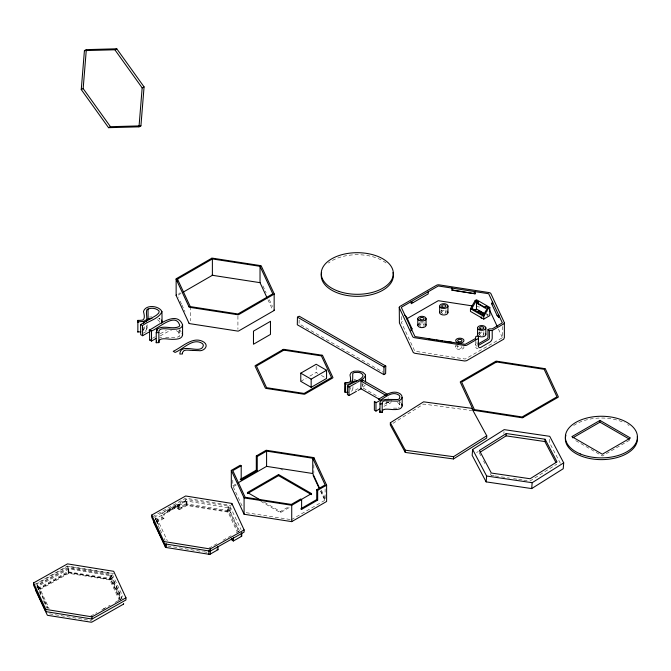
<?xml version="1.0" encoding="UTF-8"?>
<svg xmlns="http://www.w3.org/2000/svg" width="671" height="671" viewBox="0 0 671 671"><rect width="100%" height="100%" fill="white"/><g stroke="black" fill="none" stroke-linecap="round" stroke-linejoin="round"><path stroke-width="0.5" stroke-dasharray="3.35 2.52" d="M163.036 517.995L161.971 517.375L161.971 513.315L177.345 504.399L179.409 505.59L179.409 509.7L186.941 505.473L228.031 512.082L237.198 531.868M238.499 532.12L228.777 511.411L227.1 511.143L227.754 506.89L228.819 507.058L228.777 511.537L186.278 504.81L178.411 509.272L177.345 508.652L177.345 504.399M178.411 509.272L178.411 505.02L167.121 511.562L186.312 500.323L186.278 504.81M37.131 587.62L37.157 584.961L68.165 567.372L110.673 574.099L122.156 598.415M37.148 588.308L37.173 585.699L68.434 568.144L111.009 574.997L121.887 598.465M118.171 600.662L120.83 599.169L109.918 575.609L68.828 568.991L38.658 585.942L38.616 590.287L68.786 573.344L109.876 579.954L119.044 599.748M37.987 589.775L68.115 572.682L68.165 567.372M38.021 589.549L68.392 572.489L68.434 568.144M68.786 573.344L68.828 568.991M91.097 621.329L91.113 619.559M109.876 579.954L109.918 575.609M120.344 599.991L110.623 579.409L110.673 574.099M120.537 600L110.967 579.341L111.009 574.997M155.286 519.698L155.303 517.895L158.331 524.303L158.264 525.829M155.328 520.05L155.345 517.869L158.331 524.303M156.779 521.543L156.813 518.062L186.983 501.12L228.073 507.729L238.985 531.289L236.326 532.782M177.345 508.652L185.204 504.189L185.573 499.551A1.283 0.73 0.6 0 1 186.479 499.467L229.608 506.32A1.283 0.73 0.6 0 1 230.203 506.722L241.048 529.637M239.572 531.08L230.128 511.143A1.283 0.73 0.5 0 0 229.373 510.748L186.664 503.98L186.706 499.492M186.941 505.473L186.983 501.12M228.031 512.082L228.073 507.729M229.163 510.706L229.205 506.228M230.237 511.319L230.279 506.848M362.533 386.731L362.6 383.409M299.14 320.008L299.056 323.799L382.915 372.111M388.006 402.793L388.45 402.541L387.57 402.541M386.186 401.778L386.093 403.288L383.351 404.839M388.048 402.306L388.064 401.845M388.14 398.373L388.157 397.651M494.2 475.814L491.138 475.362L491.331 473.047M503.862 433.541L504.022 431.587M549.482 439.262L549.247 442.197L560.335 463.242M179.887 329.469L179.753 335.668L178.956 336.691L174.863 337.731L165.594 337.362M502.361 326.5L502.277 337.773L465.179 359.044L414.821 351.218L401.283 322.248L404.127 320.327M350.606 389.348L350.614 387.486M399.908 401.317L399.53 406.97M143.737 327.44L143.779 331.491L146.471 329.914L147.184 327.775L147.15 324.73M363.288 384.047L362.533 385.364M365.242 384.978L363.229 387.159M351.453 391.336L352.787 389.7L352.753 386.748M392.946 423.351L423.56 404.068L471.747 410.577M476.536 452.59L478.289 451.482M529.922 481.065L556.796 464.164M155.236 336.691L154.556 337.094M154.263 337.261L152.518 338.301M160.184 335.945L167.415 331.935L171.407 330.493M383.971 406.332L391.134 402.625M160.277 333.68L166.282 330.484M358.046 388.601L354.263 390.748M233.592 486.509L236.259 484.965M178.738 293.63L180.189 292.791M181.078 293.37L177.496 295.433L178.377 297.337M300.776 381.338L306.211 378.201M309.843 376.104L316.184 372.447L317.911 373.445M235.781 484.16L232.795 485.879L232.795 477.744M264.382 502.285L280.428 511.545L289.31 506.412M260.818 501.312L280.428 512.636L290.199 506.991M291.331 519.673L325.116 500.163L325.116 484.907M629.515 440.26L602.315 455.961L573.663 439.421M143.326 333.168L148.769 330.082M167.121 511.562L178.461 505.045L178.461 509.155L179.409 509.7M161.971 513.315L163.959 514.464L179.409 505.59M143.451 329.813L144.399 328.564L144.382 326.257M36.083 584.349L67.259 566.668A1.275 0.73 0.5 0 1 68.132 566.483L111.269 573.302A1.283 0.73 0.5 0 1 111.99 573.646L122.894 596.678M154.229 517.282L185.246 499.702M156.133 520.688L161.971 517.375M37.97 588.568L67.209 571.986A1.275 0.73 0.5 0 1 68.081 571.801L111.218 578.62A1.283 0.73 0.5 0 1 111.94 578.964L121.409 598.96M156.125 521.912L163.036 517.844L163.959 518.373L163.959 514.464M101.774 609.981L104.433 608.471M115.068 602.441L120.386 599.421M152.594 516.737L185.624 498.192L230.799 505.456M34.439 584.617L67.469 566.064L113.667 573.504M167.121 511.201L186.446 500.34L186.412 504.693L178.461 509.155M163.959 518.373L156.771 522.415L159.832 529.008M208.815 548.232L216.8 543.745M223.015 540.264L232.778 534.779M90.66 616.112L96.876 612.623M103.082 609.134L110.187 605.15M185.204 504.189L185.372 504.106A1.275 0.73 0.5 0 1 186.236 503.929M388.14 402.273L389.289 401.77M353.936 379.736L355.605 379.501M149.474 317.039L151.839 316.913M159.765 337.723L161.652 337.505M396.804 408.161L391.26 408.111M186.236 503.938L186.664 503.98M495.223 475.965L500.323 476.712M501.346 476.863L506.446 477.618M507.469 477.769L509.507 478.062M513.592 478.666L517.677 479.27M518.7 479.421L522.784 480.017M523.799 480.168L528.907 480.914M280.847 469.65L282.902 469.96M476.284 306.513L480.361 307.15M246.19 512.694L290.3 519.513M68.115 572.682L110.623 579.409M227.754 506.89L228.819 507.058M167.691 545.976L202.608 551.596M203.64 551.755L207.75 552.418M68.392 572.489L110.967 579.341M49.537 613.848L90.619 620.457M158.582 318.197L160.201 319.027M176.314 330.627L178.721 332.204L179.887 334.493M397.458 402.508L398.918 403.59A8.547 4.932 0 0 1 399.79 405.016L399.908 406.022M363.204 388.081L378.528 396.871M386.647 401.526L388.45 402.558M486.257 313.558L488.035 314.582M486.165 314.598L487.918 315.613L487.918 311.52M321.375 375.441L326.567 378.444M399.329 401.736L400.495 402.575M179.467 330.157L181.153 331.558M157.492 319.648L159.279 321.224L159.371 322.155L159.321 318.104M479.22 452.757L481.61 457.278M483.514 460.893L484.94 463.611M490.182 473.558L491.138 475.362M37.157 584.961L48.203 608.354M320.478 491.08L324.789 500.281M498.461 329.117L502.361 337.58M262.915 285.905L264.517 289.344M265.313 291.063L266.11 292.782M269.306 299.66L272.493 306.538M267.955 299.744L272.359 309.23M321.325 490.098L325.292 498.637M320.855 490.971L325.116 500.163M180.138 301.128L181.464 303.971M181.9 304.919L184.986 311.562M233.223 486.802L242.181 506.102M156.813 518.062L167.297 540.683M160.268 529.956L162.449 534.661M164.194 538.436L165.066 540.314M38.658 585.942L49.134 608.555M37.173 585.699L47.616 608.236M39.488 592.174L40.797 595.001M43.422 600.654L46.911 608.194M146.924 325.443L147.184 327.775M146.429 325.863L146.471 329.914M483.841 331.684L483.841 334.485M479.564 331.684L479.564 334.485M477.014 341.665L477.014 343.544A1.334 0.772 -60 0 0 477.291 344.156M475.605 341.296L475.605 345.993A5.343 3.087 -60 0 0 478.087 348.66M457.689 345.246L457.689 347.117M455.693 345.372L455.693 347.243M445.938 309.801L445.938 312.611M441.661 309.801L441.661 312.611M424.055 322.441L424.055 325.242M419.786 322.441L419.786 325.242M401.258 316.511L401.258 322.147M352.954 386.538L352.954 388.417M316.184 366.307L316.184 372.447M313.843 464.777L313.843 472.954M280.428 511.545L280.428 512.636M237.92 316.007L237.92 329.293M190.27 306.597L190.27 320.906M178.956 330.669L178.956 336.691M328.438 263.057A36.049 20.809 0 0 1 330.048 261.9M332.422 260.465A36.049 20.809 0 0 1 386.152 263.057M399.111 407.381A3.338 1.929 0 0 1 398.532 407.725M463.82 346.496A4.135 2.39 0 0 1 461.573 349.281A4.135 2.39 0 0 1 456.431 348.492A4.135 2.39 0 0 1 456.901 345.431M419.669 323.237A4.135 2.39 0 0 1 424.525 323.38M440.872 310.916A4.135 2.39 0 0 1 446.408 310.748M478.775 332.791A4.135 2.39 0 0 1 484.303 332.631M477.433 345.959A3.338 1.929 -60 0 1 475.605 344.357M461.673 346.504A2.139 1.233 0 0 1 460.893 348.182A2.139 1.233 0 0 1 457.974 347.737A2.139 1.233 0 0 1 458.754 346.051M420.851 326.307A2.139 1.233 0 0 1 419.987 324.722A2.139 1.233 0 0 1 422.655 324.085A2.139 1.233 0 0 1 423.988 325.561M423.435 326.114A2.139 1.233 0 0 1 422.99 326.307M480.637 335.55A2.139 1.233 0 0 1 480.067 333.688A2.139 1.233 0 0 1 483.338 333.688A2.139 1.233 0 0 1 482.768 335.55M442.734 313.676A2.139 1.233 0 0 1 441.862 312.082A2.139 1.233 0 0 1 444.529 311.445A2.139 1.233 0 0 1 445.863 312.929M445.309 313.474A2.139 1.233 0 0 1 444.865 313.676M573.73 425.489A36.049 20.809 0 0 1 624.5 422.847M627.645 424.558A36.049 20.809 0 0 1 629.079 425.489M386.253 403.204L387.528 402.558L386.253 403.204"/><path stroke-width="1.01" d="M153.751 522.491L165.443 547.175A1.283 0.73 0.5 0 0 166.148 547.519L209.285 554.33A1.275 0.73 0.5 0 0 210.157 554.154L217.991 549.717L217.991 546.42M241.602 536.288L233.365 540.994L233.365 537.807M481.266 318.348L481.266 316.888M365.569 381.95L365.494 374.72L362.91 372.279L358.599 371.122L354.196 371.197L351.201 372.497L350.052 374.787A14.737 8.505 0 0 0 350.036 375.181C350.665 378.243 351.646 383.141 347.486 382.495A10.786 6.232 0 0 1 346.27 382.545L345.162 382.529L345.028 392.3L347.947 392.25M33.575 582.923L33.55 585.12L45.821 611.608L92.019 619.039L125.938 599.991L125.963 597.794L113.684 571.306L67.494 563.875L33.575 582.923L45.846 609.411L45.821 611.608M92.019 619.039L92.036 616.85L125.963 597.794M151.73 515.051L151.705 517.24L163.976 543.728L210.174 551.159L244.093 532.111L244.118 529.922L231.847 503.435L185.649 495.995L151.73 515.051L164.001 541.539L163.976 543.728M153.802 522.617L153.827 519.916M165.318 547.008L165.309 544.231M166.358 547.561L166.391 543.946M208.866 554.288L208.891 550.681M210.174 551.159L210.191 548.97L244.118 529.922M210.317 554.07L210.35 550.463M231.83 504.894L231.847 503.435M241.334 536.473L241.367 532.883M241.745 532.95L241.77 535.768A1.283 0.73 0.5 0 1 241.619 536.288M161.745 323.112L162.055 321.501L161.359 320.017M151.52 341.078L151.52 331.029C158.239 328.538 176.079 311.537 179.753 325.628L178.956 326.651C172.053 329.796 163.531 324.621 157.048 329.243L156.234 332.665L156.234 342.713L158.901 342.621L158.868 341.925A12.783 7.381 0 0 1 158.952 341.069C160.268 336.834 169.553 339.828 173.99 339.291A17.463 10.082 0 0 0 174.787 339.274C178 339.123 182.135 338.603 182.579 334.888L182.579 324.781C176.574 309.834 157.811 325.838 149.625 329.939L149.625 339.987L151.52 341.078L155.823 338.553M182.579 334.888L182.185 333.101M390.354 422.764L390.329 425.003L405.284 452.439L453.479 458.947L486.71 438.012L486.735 435.773L471.772 408.337L423.586 401.828L390.354 422.764L405.309 450.199L405.284 452.439M453.479 458.947L453.504 456.708L486.735 435.773M362.642 381.036L362.659 380.08L387.352 394.238M297.454 317.157L297.295 324.756L383.854 374.619L385.615 373.672L385.783 366.072L299.216 316.209L297.454 317.157L384.013 367.02L385.783 366.072M358.138 390.388L360.839 388.794L361.023 381.103L362.659 380.08M383.854 374.619L384.013 367.02M365.569 375.357L363.632 378.343L357.484 382.277M182.579 324.839C182.151 328.555 177.991 329.075 174.787 329.235A17.463 10.082 0 0 1 173.99 329.243C169.545 329.771 160.478 326.827 158.968 330.954A12.783 7.381 0 0 0 158.868 331.818L158.901 342.621M391.31 400.948L394.917 401.09A14.737 8.505 0 0 0 395.596 401.082C400.142 402.08 404.764 397.106 400.142 393.802C392.845 389.029 384.777 395.773 378.519 399.237M402.164 397.475L402.164 405.955C401.602 409.084 398.448 409.36 395.596 409.562A14.737 8.505 0 0 1 394.917 409.57C391.176 409.947 383.2 407.607 382.244 411.046A10.786 6.232 0 0 0 382.168 411.742L382.193 412.38L379.945 412.455L380.029 402.298L381.623 400.277L386.102 399.413L397.76 399.513A3.338 1.929 0 0 0 399.53 398.499L399.79 396.536A8.547 4.932 0 0 0 398.918 395.11C391.067 389.834 382.94 399.924 375.961 402.6L375.961 411.08L374.368 410.157L374.368 401.677L374.913 401.367M402.164 405.955L401.602 403.892M379.945 412.455L380.029 410.769M81.258 89.57L84.42 50.61L86.324 49.637L116.779 48.798L144.072 86.903L140.91 125.863L139.006 126.836L108.551 127.683L81.258 89.57L83.162 88.597L86.324 49.637M139.006 126.836L142.168 87.876L114.875 49.771L84.42 50.61M472.636 449.478L472.158 455.341L486.139 481.879L531.684 488.58L563.229 468.735L563.707 462.864L549.725 436.326L504.181 429.633L472.636 449.478L486.618 476.016L486.139 481.879M480.092 452.212L506.093 435.856L506.286 433.533L545.078 439.237L556.989 461.849L530.115 478.75L491.331 473.047L479.413 450.442L506.286 433.533M531.684 488.58L532.162 482.709L563.707 462.864M555.848 462.361L544.886 441.56L545.078 439.237M140.818 331.759L137.849 332.028L137.874 320.377L139.182 320.386A12.783 7.255 -0.7 0 0 140.558 320.319C145.699 320.855 144.349 314.934 143.544 311.83A17.463 9.914 -0.7 0 1 143.552 311.302C145.817 304.131 159.329 305.699 161.946 311.638L162.072 321.82M137.849 332.028L137.907 331.457M345.028 392.3L345.162 382.529M156.234 342.713L156.645 341.002M146.379 321.812C147.645 317.828 145.708 313.726 146.764 309.801C150.245 307.268 156.276 307.914 159.161 311.101L158.792 313.038L156.318 315.328L140.591 324.538L140.717 334.67L142.613 335.718L150.094 331.457M350.329 382.151L350.581 381.682M411.39 330.132L412.019 328.773L406.492 316.863L404.856 315.227M497.136 315.613L498.763 315.068L498.763 317.24L497.136 315.613L491.6 303.695L492.548 301.665L492.548 303.116M352.468 382.562L352.778 382.017A3.338 1.929 0 0 1 354.531 380.994L357.047 380.776M470.455 308.685L475.177 300.516L476.494 299.752L489.805 307.435L489.805 315.613L483.766 319.094L470.455 311.411L470.455 308.685L483.766 316.376L483.766 319.094M478.431 304.139L478.431 301.958L476.116 301.061L471.403 309.23L472.342 308.685L483.766 315.286L482.826 315.831L487.918 307.435L485.989 306.32L484.571 307.133L477.014 302.772L477.014 303.317L485.989 308.501L485.989 306.32M483.766 316.376L488.488 308.199L489.805 307.435M350.74 381.455L351.269 380.918M473.533 293.261L475.169 291.625L475.169 293.806L451.952 290.216L451.952 288.035L452.9 290.073L475.169 293.806M123.397 604.21L92.002 622.034A1.275 0.73 0.5 0 1 91.13 622.21L47.993 615.399A1.283 0.73 0.5 0 1 47.272 615.055L35.597 590.371A1.283 0.73 0.5 0 1 35.748 589.851L35.882 589.759M146.89 319.933L148.123 319.01L151.931 318.431M360.914 388.752L361.535 388.316L360.872 388.71L379.836 399.58M154.187 521.786L153.919 521.979A1.283 0.73 0.5 0 0 153.751 522.491M379.593 408.949L375.961 411.08M137.731 321.895L143.661 321.367L146.353 319.79M140.591 324.538L142.495 325.586C148.509 320.772 158.7 319.161 161.946 311.638M150.279 339.61L149.625 339.987M177.496 279.086L212.38 258.947L260.029 266.32L272.803 293.831L237.92 313.969L190.27 306.597L177.496 279.086L177.496 281.132M182.864 292.338L212.38 275.295L260.029 282.667L267.075 297.849M300.776 373.151L316.184 364.261L326.567 370.258L326.567 378.444L311.159 387.335L300.776 381.338L300.776 373.151L311.159 379.149L326.567 370.258M406.802 318.784L438.272 300.692L472.216 305.884M477.014 302.772L478.431 301.958M474.003 310.455L476.494 309.012L484.403 313.583M477.492 311.545L479.002 310.673L484.177 313.667M477.492 312.09L479.002 311.218L484.286 314.271M356.41 391.361L349.012 395.521L347.419 394.598L347.419 386.127L349.012 387.041L356.502 382.831M256.305 470.128L256.305 455.961L266.194 450.249L313.843 457.622L326.609 485.133L326.609 501.489L291.726 521.627L244.076 514.254L231.31 486.743L231.31 470.388L240.252 465.229L241.199 465.775L241.199 479.941L240.252 479.396L256.305 470.128L257.245 470.673L257.245 456.506L266.588 451.113L312.753 458.251L325.116 484.907L316.72 489.755L316.72 499.56L301.564 508.316M241.199 465.775L232.795 470.623L245.167 497.27L291.331 504.416L300.675 499.014L301.615 499.56L301.615 509.373L300.675 508.828M477.962 344.089L487.02 338.855A1.334 0.772 -60 0 0 487.968 337.219L487.968 329.696L489.385 328.882L492.212 328.882L502.361 322.86L488.664 293.73L438.272 285.972L401.283 307.326L414.963 336.565L465.179 344.332L475.605 338.469M478.431 338.469L467.066 345.037A2.667 1.543 0 0 1 464.483 345.439L414.603 337.714A2.667 1.543 0 0 1 412.715 336.632L399.346 307.83A2.667 1.543 0 0 1 400.042 306.337L436.561 285.259A2.667 1.543 0 0 1 439.136 284.856L489.016 292.573A2.667 1.543 0 0 1 490.912 293.663L504.273 322.466A2.667 1.543 0 0 1 503.585 323.95L492.212 330.518L489.385 330.518L487.968 329.696M241.199 479.941L257.245 470.673M238.138 482.801L266.588 466.37L312.753 473.516L319.572 488.22M247.448 493.596L247.448 492.506L278.566 474.548L311.537 493.579L311.537 494.67M248.337 493.084L278.566 475.638L310.648 494.158M300.868 499.744L311.537 493.579M231.31 470.388L244.076 497.899L291.726 505.271L301.615 499.56M316.72 489.755L317.668 490.3L326.609 485.133M301.615 509.373L317.668 500.105L317.668 490.3M599.975 420.407L571.868 436.636L602.315 454.208L630.421 437.987L599.975 420.407L599.975 422.16L629.524 439.22M572.774 437.861L599.975 422.16M347.419 386.127C349.49 383.158 370.107 377.656 360.394 372.875A8.547 4.932 0 0 0 357.928 372.371L354.531 372.514A3.338 1.929 0 0 0 352.778 373.537C352.401 379.09 354.347 385.59 345.028 383.829M232.795 539.954L231.537 539.803L231.537 538.519M114.875 49.771L116.779 48.798M142.168 87.876L144.072 86.903M108.551 127.683L110.455 126.702L140.91 125.863M283.137 349.482L255.5 365.485A1.275 0.738 0 0 0 255.064 366.064L265.288 387.88A1.275 0.738 0 0 0 265.934 388.392L303.77 394.179A1.275 0.738 0 0 0 304.86 394.112L332.472 378.092A1.275 0.738 0 0 0 332.917 377.513L322.684 355.697A1.275 0.738 0 0 0 322.038 355.185M211.659 258.293L176.557 278.54A1.275 0.738 0 0 0 176.112 279.119L188.979 306.798M522.793 417.63L557.895 397.383A1.275 0.738 0 0 0 558.339 396.804L545.473 369.125A1.275 0.738 0 0 0 544.827 368.614M451.952 290.216L452.9 290.073M451.667 342.252L444.538 341.447M156.234 332.665L158.901 332.573M379.945 403.984L382.193 403.908L382.193 412.38M193.013 350.43L197.584 350.614A17.463 10.082 0 0 0 198.39 350.606C203.229 351.763 209.461 346.236 204.093 342.235C193.483 335.232 182.369 347.117 173.227 351.319L175.114 352.409C183.384 349.23 193.022 337.278 202.323 343.527A10.132 5.846 0 0 1 203.355 345.221C201.753 355.588 180.474 341.497 179.836 354.045L182.504 353.952L182.47 353.189A12.783 7.381 0 0 1 182.554 352.401C183.988 348.501 189.675 350.757 192.72 350.405M391.059 400.931C388.173 400.864 382.688 399.841 382.244 402.566A10.786 6.232 0 0 0 382.168 403.263L382.185 403.841M405.309 450.199L453.504 456.708M506.093 435.856L544.886 441.56M486.618 476.016L532.162 482.709M491.6 303.695L492.548 303.846M412.019 328.773L411.08 328.631L411.08 330.811M432.158 339.526L434.221 339.845M436.284 340.163L438.348 340.482M440.411 340.809L442.474 341.128M164.001 541.539L210.191 548.97M45.846 609.411L92.036 616.85M322.013 355.211L284.202 349.39A1.275 0.738 0 0 0 283.112 349.465M544.802 368.639L496.884 361.216A1.275 0.738 0 0 0 495.785 361.283L460.709 381.547A1.275 0.738 0 0 0 460.264 382.135L473.13 409.805A1.275 0.738 0 0 0 473.776 410.316M260.65 265.632L212.724 258.201A1.275 0.738 0 0 0 211.633 258.268M473.801 410.3L521.728 417.723A1.275 0.738 0 0 0 522.818 417.656M428.459 338.662L430.094 339.207M361.023 381.103L386.32 395.613M475.177 300.516L476.116 301.061M487.54 307.654L488.488 308.199M413.11 302.613L411.222 301.522L411.222 303.703L428.207 293.89L428.207 291.709M374.368 401.677L375.961 402.6M149.625 329.939L151.52 331.029M256.305 455.961L257.245 456.506M316.72 499.56L317.668 500.105M247.448 492.506L260.818 500.222M232.292 540.381L233.365 540.994M216.918 549.104L217.991 549.717M83.162 88.597L110.455 126.702M313.147 475.445L318.75 487.406M497.941 315.454L498.763 317.24M489.402 309.608L497.169 326.332M188.979 323.145L176.154 295.475A1.275 0.738 0 0 1 176.557 294.896M123.565 603.523L123.615 603.648A1.283 0.73 0.5 0 1 123.464 604.168M274.087 309.977L274.145 310.145A1.275 0.738 0 0 1 273.743 310.723L238.641 330.971A1.275 0.738 0 0 1 237.576 331.063L189.65 323.64A1.275 0.738 0 0 1 188.987 323.145M147.997 308.878L148.123 319.01M143.661 321.367L143.686 323.388M142.495 325.586L142.613 335.718M137.874 320.377L137.891 322.407M504.366 322.86L504.366 337.58L503.669 339.207L466.647 360.671L464.743 361.006L414.863 353.29L413.319 352.577L399.413 322.961L399.262 307.427M492.212 330.518L492.212 338.041A3.338 1.929 -60 0 1 489.855 342.126L480.797 347.36A3.338 1.929 -60 0 1 478.431 345.993L478.431 336.842L477.014 336.02L475.605 336.842L475.605 339.66M489.385 330.518L489.385 338.041A1.334 0.772 -60 0 1 488.438 339.669L479.379 344.902A1.334 0.772 -60 0 1 478.431 344.357M485.838 327.817L485.838 334.359M484.571 307.133L484.571 307.679M479.002 310.673L479.002 311.218M477.567 328.069L477.567 334.611M476.494 300.843L476.494 309.012M447.934 305.942L447.934 312.485M439.664 306.194L439.664 312.728M426.051 318.574L426.051 325.116M417.79 318.826L417.79 325.368M349.012 387.041L349.012 395.521M313.843 457.622L313.843 459.669M312.753 458.251L312.753 473.516M311.159 379.149L311.159 387.335M291.726 505.271L291.726 521.627M278.566 474.548L278.566 475.638M274.154 293.89L274.154 310.245M266.588 451.113L266.588 466.37M260.029 266.32L260.029 282.667M244.076 497.899L244.076 514.254M212.38 258.947L212.38 275.295M176.146 279.019L176.146 295.374M157.048 329.243L157.048 331.248M392.971 272.569A36.049 20.809 0 0 1 357.291 296.339A36.049 20.809 0 0 1 321.61 272.569M212.271 274.514A1.275 0.738 0 0 1 212.724 274.556M188.987 306.798A1.275 0.738 0 0 0 189.625 307.31L237.576 314.716A1.275 0.738 0 0 0 238.666 314.64L273.743 294.376A1.275 0.738 0 0 0 274.187 293.789L261.321 266.119A1.275 0.738 0 0 0 260.675 265.607M425.607 324.152A4.135 2.39 0 0 1 421.707 327.624A4.135 2.39 0 0 1 418.452 323.942M485.385 333.403A4.135 2.39 0 0 1 484.194 336.389A4.135 2.39 0 0 1 478.876 336.23A4.135 2.39 0 0 1 478.23 333.185M447.02 311.101A4.135 2.39 0 0 1 444.445 314.967A4.135 2.39 0 0 1 439.933 311.747M637.257 436.67A36.049 20.809 0 0 1 600.168 459.618A36.049 20.809 0 0 1 565.888 435.261M283.858 350.136L256.448 366.022L266.58 387.679L304.114 393.441L331.524 377.547L321.401 355.898L283.858 350.136M270.463 321.342L253.47 331.147L253.47 344.231L270.463 334.418L270.463 321.342M496.532 361.954L461.648 382.093L474.422 409.604L522.072 416.976L556.955 396.838L544.181 369.327L496.532 361.954M339.274 291.524A36.049 20.809 0 0 0 393.34 273.5A36.049 20.809 0 0 0 339.274 255.475A36.049 20.809 0 0 0 339.274 291.524M458.31 341.447A2.139 1.233 0 0 0 461.883 340.893A2.139 1.233 0 0 0 459.274 339.383A2.139 1.233 0 0 0 458.31 341.447M457.219 342.436A4.135 2.39 0 0 0 463.913 340.952A4.135 2.39 0 0 0 458.343 338.343A4.135 2.39 0 0 0 457.219 342.436M420.851 319.765A2.139 1.233 0 0 0 424.055 318.7A2.139 1.233 0 0 0 420.851 317.635A2.139 1.233 0 0 0 420.851 319.765M419.316 320.553A4.135 2.39 0 0 0 426.01 319.077A4.135 2.39 0 0 0 420.44 316.469A4.135 2.39 0 0 0 419.316 320.553M480.637 329.008A2.139 1.233 0 0 0 483.841 327.943A2.139 1.233 0 0 0 480.637 326.878A2.139 1.233 0 0 0 480.637 329.008M479.094 329.805A4.135 2.39 0 0 0 485.787 328.32A4.135 2.39 0 0 0 480.218 325.712A4.135 2.39 0 0 0 479.094 329.805M442.734 307.133A2.139 1.233 0 0 0 445.938 306.068A2.139 1.233 0 0 0 442.734 304.995A2.139 1.233 0 0 0 442.734 307.133M441.199 307.922A4.135 2.39 0 0 0 447.884 306.437A4.135 2.39 0 0 0 442.315 303.837A4.135 2.39 0 0 0 441.199 307.922M580.256 453.923A36.049 20.809 0 0 0 637.257 439.22A36.049 20.809 0 0 0 586.697 418.067A36.049 20.809 0 0 0 580.256 453.923"/></g></svg>
